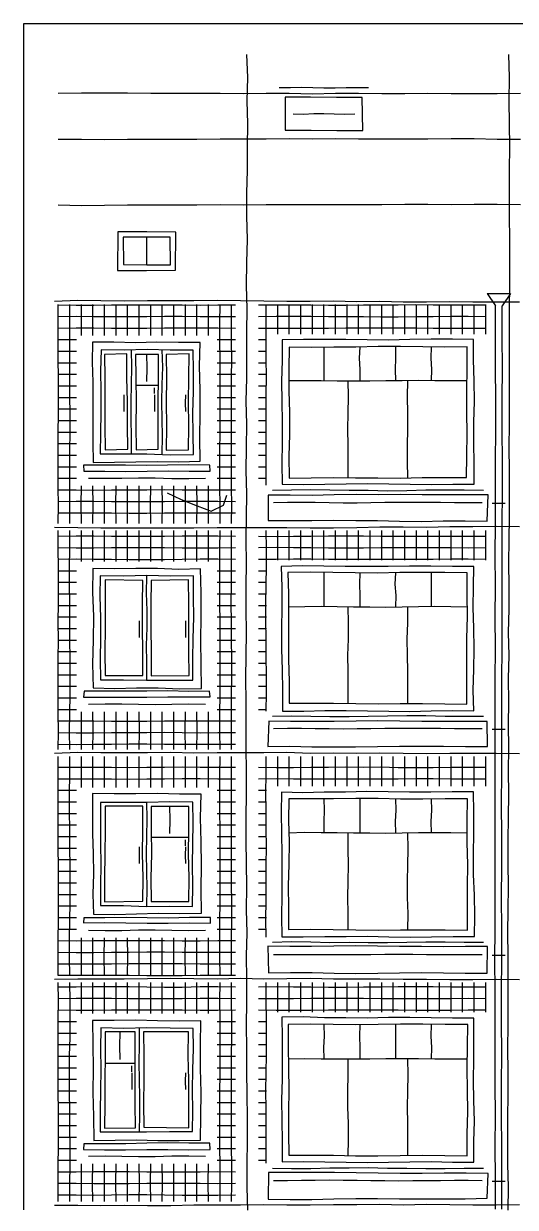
# Model space of a CAD drawing. Header units: millimetres. Extents: x 0 to 345, y 0 to 655.
# Drawn here: x 180 to 243.8, y 501.4 to 655 of the extents above; entities that cross this region are included whole.
import ezdxf

# ---------------------------------------------------------------- set-up
doc = ezdxf.new("R2010")
doc.units = ezdxf.units.MM
for name, color, linetype, true_color in [('01_KARKAS', 1, 'Continuous', 0xd62728), ('02_PROYOMY', 5, 'Continuous', 0x1f5fd6), ('03_BALKONY', 3, 'Continuous', 0x2ca02c), ('04_KLADKA', 32, 'Continuous', 0x8c5a2b), ('06_VODOSTOK', 4, 'Continuous', 0x0f9aa0), ('08_KRYSHA', 8, 'Continuous', 0x444444)]:
    doc.layers.add(name, color=color, linetype=linetype, true_color=true_color)

msp = doc.modelspace()

# ---------------------------------------------------------------- linework, layer by layer
at = {"layer": '01_KARKAS'}
for points in [[(246, 655), (243, 655), (240, 655), (237, 655), (234, 655), (231, 655), (228, 655), (225, 655), (222, 655), (219, 655), (216, 655), (213, 655), (210, 655), (207, 655), (204, 655), (201, 655), (198, 655), (195, 655), (192, 655), (189, 655), (186, 655), (183, 655), (180, 655)], [(180, 655), (180, 651.98), (180, 648.96), (180, 645.94), (180, 642.92), (180, 639.91), (180, 636.89), (180, 633.87), (180, 630.85), (180, 627.83), (180, 624.81), (180, 621.79), (180, 618.77), (180, 615.75), (180, 612.74), (180, 609.72), (180, 606.7), (180, 603.68), (180, 600.66), (180, 597.64), (180, 594.62), (180, 591.6), (180, 588.58), (180, 585.57), (180, 582.55), (180, 579.53), (180, 576.51), (180, 573.49), (180, 570.47), (180, 567.45), (180, 564.43), (180, 561.42), (180, 558.4), (180, 555.38), (180, 552.36), (180, 549.34), (180, 546.32), (180, 543.3), (180, 540.28), (180, 537.26), (180, 534.25), (180, 531.23), (180, 528.21), (180, 525.19), (180, 522.17), (180, 519.15), (180, 516.13), (180, 513.11), (180, 510.09), (180, 507.08), (180, 504.06), (180, 501.04)], [(209.1, 501), (209.02, 504), (209.03, 507), (209.08, 510), (209.06, 513), (209.04, 516), (208.99, 519), (208.96, 522), (208.95, 525), (208.97, 528), (208.97, 531), (208.95, 534), (209.01, 537), (208.95, 540), (208.97, 543), (208.92, 546), (208.91, 549), (208.88, 552), (208.93, 555), (208.93, 558), (208.88, 561), (208.88, 564), (208.89, 567), (208.87, 570), (208.88, 573), (208.93, 576), (208.91, 579), (208.89, 582), (208.93, 585), (208.91, 588), (208.93, 591), (208.96, 594), (208.89, 597), (208.94, 600), (208.99, 603), (208.91, 606), (208.98, 609), (208.99, 612), (208.98, 615), (209.02, 618), (208.95, 621), (208.99, 624), (209.05, 627), (209, 630), (208.98, 633), (209.06, 636), (209.06, 639), (209.09, 642), (209.03, 645), (209.1, 648), (209, 651)], [(242.9, 501), (242.96, 504), (242.88, 507), (242.88, 510), (242.89, 513), (242.93, 516), (242.92, 519), (242.89, 522), (242.94, 525), (242.92, 528), (242.91, 531), (242.92, 534), (242.89, 537), (242.93, 540), (242.97, 543), (242.9, 546), (242.91, 549), (242.95, 552), (242.99, 555), (242.96, 558), (243, 561), (242.98, 564), (243, 567), (242.98, 570), (243.04, 573), (242.97, 576), (243.06, 579), (243.05, 582), (243.02, 585), (243.04, 588), (243.08, 591), (243.08, 594), (243.1, 597), (243.05, 600), (243.07, 603), (243.07, 606), (243.09, 609), (243.11, 612), (243.11, 615), (243.07, 618), (243.12, 621), (243.14, 624), (243.13, 627), (243.07, 630), (243.11, 633), (243.1, 636), (243.12, 639), (243.08, 642), (243.05, 645), (243.07, 648), (243, 651)], [(184, 619), (187.02, 619.1), (190.04, 619.06), (193.06, 619.05), (196.08, 619.08), (199.1, 619.07), (202.12, 619.06), (205.13, 619.1), (208.15, 619.06), (211.17, 619.04), (214.19, 618.99), (217.21, 618.99), (220.23, 619.03), (223.25, 618.94), (226.27, 618.97), (229.29, 618.92), (232.31, 618.91), (235.33, 618.93), (238.35, 618.91), (241.37, 618.89), (244.38, 618.92)], [(184, 589.67), (187.02, 589.6), (190.04, 589.58), (193.06, 589.58), (196.08, 589.56), (199.1, 589.57), (202.12, 589.55), (205.13, 589.6), (208.15, 589.61), (211.17, 589.59), (214.19, 589.59), (217.21, 589.56), (220.23, 589.57), (223.25, 589.6), (226.27, 589.68), (229.29, 589.69), (232.31, 589.67), (235.33, 589.72), (238.35, 589.74), (241.37, 589.77), (244.38, 589.75)], [(184, 560.33), (187.02, 560.43), (190.04, 560.42), (193.06, 560.39), (196.08, 560.41), (199.1, 560.43), (202.12, 560.38), (205.13, 560.42), (208.15, 560.39), (211.17, 560.39), (214.19, 560.44), (217.21, 560.34), (220.23, 560.36), (223.25, 560.31), (226.27, 560.37), (229.29, 560.32), (232.31, 560.29), (235.33, 560.32), (238.35, 560.31), (241.37, 560.31), (244.38, 560.29)], [(184, 531), (187.02, 531.02), (190.04, 531.02), (193.06, 531.03), (196.08, 531.06), (199.1, 531.11), (202.12, 531.07), (205.13, 531.05), (208.15, 531.13), (211.17, 531.04), (214.19, 531.06), (217.21, 531.12), (220.23, 531.05), (223.25, 531.02), (226.27, 531.05), (229.29, 531), (232.31, 531.01), (235.33, 530.96), (238.35, 530.95), (241.37, 530.97), (244.38, 530.96)], [(184, 501.67), (187.02, 501.64), (190.04, 501.61), (193.06, 501.67), (196.08, 501.61), (199.1, 501.63), (202.12, 501.72), (205.13, 501.68), (208.15, 501.68), (211.17, 501.75), (214.19, 501.72), (217.21, 501.71), (220.23, 501.74), (223.25, 501.74), (226.27, 501.77), (229.29, 501.72), (232.31, 501.79), (235.33, 501.75), (238.35, 501.71), (241.37, 501.71), (244.38, 501.74)]]:
    msp.add_lwpolyline(points, dxfattribs=at)
at = {"layer": '02_PROYOMY'}
for points in [[(188.92, 613.66), (188.9, 611.06), (188.99, 608.46), (188.99, 605.86), (188.98, 603.26), (188.98, 600.66), (189.02, 598.06)], [(202.9, 613.62), (200.1, 613.64), (197.3, 613.68), (194.51, 613.57), (191.71, 613.67), (188.92, 613.66)], [(202.9, 598.24), (202.88, 601.31), (202.93, 604.39), (202.9, 607.47), (202.84, 610.54), (202.9, 613.62)], [(190.06, 612.66), (189.99, 609.96), (190.01, 607.26), (190.04, 604.56), (189.96, 601.86), (189.94, 599.16)], [(202, 612.64), (199.02, 612.63), (196.03, 612.7), (193.05, 612.61), (190.06, 612.66)], [(193.39, 612.13), (190.5, 612.06)], [(190.5, 612.06), (190.52, 608.97), (190.52, 605.88), (190.56, 602.79), (190.57, 599.7)], [(193.51, 599.76), (193.47, 602.85), (193.49, 605.95), (193.4, 609.04), (193.39, 612.13)], [(194, 599.17), (194.02, 601.42), (193.95, 603.67), (193.95, 605.92), (194.01, 608.17), (194.03, 610.42), (194, 612.67)], [(197.5, 612.07), (194.54, 612.07)], [(194.54, 612.07), (194.58, 608.98), (194.59, 605.88), (194.56, 602.79), (194.59, 599.7)], [(196, 608.58), (196.02, 610.32), (196, 612.07)], [(197.47, 599.76), (197.47, 602.84), (197.47, 605.91), (197.52, 608.99), (197.5, 612.07)], [(198, 599.17), (198.02, 601.42), (198, 603.67), (197.96, 605.92), (198, 608.17), (198.06, 610.42), (198, 612.67)], [(198.52, 612.06), (198.54, 608.96), (198.49, 605.86), (198.55, 602.76), (198.52, 599.66)], [(201.48, 612.13), (198.52, 612.06)], [(201.4, 599.7), (201.44, 602.81), (201.41, 605.92), (201.45, 609.02), (201.48, 612.13)], [(202.04, 599.09), (202.02, 601.8), (201.98, 604.51), (202.05, 607.22), (202.04, 609.93), (202, 612.64)], [(193.05, 604.68), (193.04, 605.76), (193.05, 606.85)], [(194.6, 608.08), (197.4, 608.08)], [(197, 606.98), (197, 607.73)], [(197.05, 604.68), (197.04, 605.76), (197.05, 606.85)], [(201.05, 604.68), (201.02, 605.76), (201.05, 606.85)], [(189.94, 599.16), (192.97, 599.16), (195.99, 599.15), (199.01, 599.06), (202.04, 599.09)], [(190.57, 599.7), (193.51, 599.76)], [(194.59, 599.7), (197.47, 599.76)], [(198.52, 599.66), (201.4, 599.7)], [(204.17, 597.68), (201.44, 597.73), (198.7, 597.68), (195.96, 597.65), (193.23, 597.68), (190.49, 597.7), (187.75, 597.68)], [(187.75, 597.68), (187.8, 596.94)], [(189.02, 598.06), (191.8, 598.07), (194.57, 598.13), (197.35, 598.19), (200.13, 598.15), (202.9, 598.24)], [(204.24, 596.91), (204.17, 597.68)], [(187.8, 596.94), (190.54, 596.94), (193.28, 596.88), (196.02, 596.91), (198.76, 596.97), (201.5, 596.93), (204.24, 596.91)], [(188.4, 596.02), (190.57, 596), (192.74, 596), (194.91, 596.05), (197.09, 596.04), (199.26, 595.99), (201.43, 595.99), (203.6, 596.02)], [(188.99, 584.28), (188.94, 581.19), (189.05, 578.1), (189.01, 575), (188.96, 571.91), (189.02, 568.82)], [(202.95, 584.26), (200.16, 584.18), (197.37, 584.3), (194.58, 584.31), (191.78, 584.25), (188.99, 584.28)], [(203.08, 568.73), (203.06, 571.84), (202.99, 574.94), (203.03, 578.05), (203.03, 581.15), (202.95, 584.26)], [(189.94, 583.35), (189.89, 580.64), (189.96, 577.94), (189.98, 575.23), (189.94, 572.53), (189.96, 569.83)], [(202.07, 583.32), (199.04, 583.3), (196.01, 583.38), (192.97, 583.29), (189.94, 583.35)], [(190.58, 582.8), (190.57, 579.7), (190.58, 576.59), (190.55, 573.49), (190.59, 570.39)], [(195.46, 582.73), (190.58, 582.8)], [(195.46, 570.42), (195.46, 573.5), (195.45, 576.58), (195.44, 579.65), (195.46, 582.73)], [(196, 569.83), (195.99, 572.08), (195.97, 574.33), (196.03, 576.58), (196.03, 578.83), (195.94, 581.08), (196, 583.33)], [(196.54, 582.75), (196.53, 579.65), (196.53, 576.55), (196.57, 573.46), (196.55, 570.36)], [(201.39, 582.8), (196.54, 582.75)], [(201.49, 570.42), (201.47, 573.51), (201.44, 576.61), (201.44, 579.7), (201.39, 582.8)], [(201.99, 569.81), (201.96, 572.51), (202.02, 575.21), (202.09, 577.91), (202.06, 580.62), (202.07, 583.32)], [(195.05, 575.34), (195.06, 576.43), (195.05, 577.51)], [(201.05, 575.34), (201.04, 576.43), (201.05, 577.51)], [(190.59, 570.39), (195.46, 570.42)], [(196.55, 570.36), (201.49, 570.42)], [(204.14, 568.37), (201.43, 568.34), (198.72, 568.41), (196, 568.39), (193.29, 568.35), (190.57, 568.35), (187.86, 568.37)], [(189.02, 568.82), (191.83, 568.73), (194.65, 568.81), (197.46, 568.81), (200.27, 568.69), (203.08, 568.73)], [(189.96, 569.83), (192.97, 569.85), (195.97, 569.81), (198.98, 569.78), (201.99, 569.81)], [(187.86, 568.37), (187.77, 567.59)], [(187.77, 567.59), (190.51, 567.6), (193.26, 567.59), (196, 567.58), (198.74, 567.65), (201.49, 567.64), (204.23, 567.62)], [(204.23, 567.62), (204.14, 568.37)], [(188.4, 566.68), (190.57, 566.71), (192.74, 566.73), (194.91, 566.66), (197.09, 566.63), (199.26, 566.67), (201.43, 566.73), (203.6, 566.68)], [(188.93, 555.1), (188.92, 552.49), (188.93, 549.88), (189.03, 547.27), (189.07, 544.66), (189, 542.04), (189.05, 539.43)], [(203.04, 555.01), (200.22, 555.02), (197.39, 555.09), (194.57, 555.06), (191.75, 555.06), (188.93, 555.1)], [(203.1, 539.56), (203.06, 542.65), (203.1, 545.74), (203.06, 548.83), (202.98, 551.92), (203.04, 555.01)], [(189.98, 553.93), (189.96, 551.25), (189.97, 548.57), (190.03, 545.89), (189.99, 543.21), (189.99, 540.53)], [(201.99, 553.97), (198.99, 553.99), (195.98, 553.94), (192.98, 553.9), (189.98, 553.93)], [(190.58, 553.44), (190.6, 550.34), (190.55, 547.23), (190.51, 544.13), (190.51, 541.02)], [(195.46, 553.43), (190.58, 553.44)], [(195.47, 541.1), (195.5, 544.18), (195.45, 547.26), (195.49, 550.34), (195.46, 553.43)], [(196, 540.5), (196.03, 542.75), (196.01, 545), (195.96, 547.25), (195.99, 549.5), (196.03, 551.75), (196, 554)], [(196.55, 553.41), (196.56, 550.32), (196.59, 547.23), (196.52, 544.14), (196.56, 541.05)], [(201.45, 553.4), (196.55, 553.41)], [(199, 549.91), (199.02, 551.65), (199, 553.4)], [(201.46, 541.09), (201.49, 544.17), (201.42, 547.24), (201.45, 550.32), (201.45, 553.4)], [(201.93, 540.42), (201.95, 543.13), (201.93, 545.84), (201.99, 548.55), (202.03, 551.26), (201.99, 553.97)], [(196.6, 549.41), (199, 549.41), (201.4, 549.41)], [(201, 548.31), (201, 549.06)], [(195.05, 546.01), (195.06, 547.1), (195.05, 548.18)], [(201.05, 546.01), (201.03, 547.1), (201.05, 548.18)], [(190.51, 541.02), (195.47, 541.1)], [(196.56, 541.05), (201.46, 541.09)], [(189.05, 539.43), (191.86, 539.39), (194.67, 539.49), (197.48, 539.54), (200.29, 539.52), (203.1, 539.56)], [(189.99, 540.53), (192.97, 540.53), (195.96, 540.42), (198.95, 540.47), (201.93, 540.42)], [(187.81, 538.96), (187.79, 538.32)], [(187.79, 538.32), (190.53, 538.34), (193.27, 538.3), (196.02, 538.24), (198.76, 538.26), (201.5, 538.28), (204.25, 538.24)], [(204.26, 538.98), (201.52, 538.98), (198.78, 538.92), (196.03, 538.96), (193.29, 539.01), (190.55, 538.95), (187.81, 538.96)], [(204.25, 538.24), (204.26, 538.98)], [(188.4, 537.35), (190.57, 537.32), (192.74, 537.32), (194.91, 537.39), (197.09, 537.4), (199.26, 537.35), (201.43, 537.32), (203.6, 537.35)], [(203.01, 525.57), (200.2, 525.56), (197.38, 525.6), (194.56, 525.68), (191.74, 525.64), (188.92, 525.64)], [(188.92, 525.64), (188.99, 522.53), (189.03, 519.41), (189, 516.3), (189.07, 513.18), (189.1, 510.06)], [(202.98, 510.09), (202.99, 513.19), (203.05, 516.29), (202.95, 519.38), (202.98, 522.48), (203.01, 525.57)], [(190.01, 524.66), (189.96, 521.96), (190.01, 519.26), (189.99, 516.57), (189.92, 513.87), (189.95, 511.17)], [(202.01, 524.6), (199.01, 524.64), (196.01, 524.66), (193.01, 524.6), (190.01, 524.66)], [(190.6, 524.17), (190.6, 521.05), (190.52, 517.92), (190.53, 514.79), (190.5, 511.67)], [(194.47, 524.16), (190.6, 524.17)], [(192.52, 520.58), (192.5, 522.32), (192.52, 524.07)], [(194.51, 511.71), (194.49, 514.82), (194.47, 517.94), (194.5, 521.05), (194.47, 524.16)], [(195.04, 511.17), (195.08, 513.42), (195.07, 515.67), (195.04, 517.92), (194.99, 520.17), (195.06, 522.42), (195.04, 524.67)], [(201.42, 524.17), (198.49, 524.16), (195.55, 524.15)], [(195.55, 524.15), (195.59, 521.06), (195.59, 517.96), (195.57, 514.86), (195.61, 511.77)], [(201.45, 511.68), (201.45, 514.81), (201.46, 517.93), (201.38, 521.05), (201.42, 524.17)], [(201.94, 511.22), (201.98, 513.9), (201.94, 516.58), (201.96, 519.25), (202.04, 521.93), (202.01, 524.6)], [(190.6, 520.08), (192.52, 520.09), (194.44, 520.08)], [(194.04, 518.98), (194.04, 519.73)], [(194.09, 516.68), (194.09, 517.76), (194.09, 518.85)], [(201.05, 516.68), (201.03, 517.76), (201.05, 518.85)], [(190.5, 511.67), (194.51, 511.71)], [(195.61, 511.77), (198.53, 511.74), (201.45, 511.68)], [(189.1, 510.06), (191.88, 510.08), (194.65, 510.12), (197.43, 510.04), (200.21, 510.03), (202.98, 510.09)], [(189.95, 511.17), (192.95, 511.17), (195.94, 511.17), (198.94, 511.23), (201.94, 511.22)], [(187.82, 509.64), (187.76, 508.87)], [(187.76, 508.87), (190.5, 508.86), (193.24, 508.85), (195.98, 508.9), (198.72, 508.88), (201.46, 508.84), (204.2, 508.87)], [(204.16, 509.71), (201.44, 509.72), (198.72, 509.73), (195.99, 509.69), (193.27, 509.62), (190.55, 509.64), (187.82, 509.64)], [(204.2, 508.87), (204.16, 509.71)], [(188.4, 508.02), (190.57, 508.06), (192.74, 508.03), (194.91, 507.97), (197.09, 507.98), (199.26, 508.05), (201.43, 508.06), (203.6, 508.02)]]:
    msp.add_lwpolyline(points, dxfattribs=at)
at = {"layer": '03_BALKONY'}
for points in [[(213.55, 613.97), (213.57, 611.29), (213.5, 608.62), (213.53, 605.95), (213.59, 603.27), (213.59, 600.6), (213.52, 597.93), (213.56, 595.25)], [(238.43, 614.03), (235.67, 614.07), (232.9, 614.07), (230.14, 614.03), (227.37, 613.94), (224.61, 613.98), (221.84, 613.99), (219.08, 614.01), (216.32, 614.02), (213.55, 613.97)], [(214.47, 613.03), (214.45, 610.2), (214.43, 607.36), (214.51, 604.53), (214.51, 601.7), (214.42, 598.86), (214.46, 596.03)], [(237.6, 613.06), (234.71, 613), (231.82, 613.04), (228.93, 613.09), (226.04, 613.08), (223.15, 613.02), (220.26, 613), (217.36, 612.99), (214.47, 613.03)], [(219.04, 608.67), (219.04, 610.13), (219.03, 611.6), (219.04, 613.07)], [(223.68, 608.67), (223.72, 610.13), (223.63, 611.6), (223.68, 613.07)], [(228.32, 608.67), (228.3, 610.13), (228.33, 611.6), (228.32, 613.07)], [(232.96, 608.67), (233, 610.13), (232.91, 611.6), (232.96, 613.07)], [(237.52, 596.09), (237.54, 598.92), (237.6, 601.75), (237.56, 604.57), (237.55, 607.4), (237.59, 610.23), (237.6, 613.06)], [(238.52, 595.23), (238.49, 597.92), (238.44, 600.6), (238.46, 603.29), (238.53, 605.98), (238.49, 608.66), (238.4, 611.35), (238.43, 614.03)], [(214.4, 608.67), (216.51, 608.69), (218.62, 608.68), (220.73, 608.65), (222.84, 608.64), (224.95, 608.66), (227.05, 608.69), (229.16, 608.7), (231.27, 608.72), (233.38, 608.7), (235.49, 608.67), (237.6, 608.67)], [(222.13, 596.07), (222.15, 598.17), (222.14, 600.27), (222.09, 602.37), (222.12, 604.47), (222.18, 606.57), (222.13, 608.67)], [(229.87, 596.07), (229.85, 598.17), (229.84, 600.27), (229.89, 602.37), (229.87, 604.47), (229.85, 606.57), (229.87, 608.67)], [(214.46, 596.03), (217.35, 596.07), (220.23, 596.08), (223.11, 596.05), (225.99, 596.05), (228.88, 596.03), (231.76, 596.08), (234.64, 596.12), (237.52, 596.09)], [(212.3, 594.47), (214.79, 594.51), (217.28, 594.53), (219.77, 594.49), (222.26, 594.47), (224.75, 594.44), (227.25, 594.39), (229.74, 594.43), (232.23, 594.49), (234.72, 594.51), (237.21, 594.52), (239.7, 594.47)], [(213.56, 595.25), (216.34, 595.21), (219.11, 595.23), (221.88, 595.27), (224.66, 595.31), (227.43, 595.26), (230.2, 595.22), (232.98, 595.18), (235.75, 595.23), (238.52, 595.23)], [(211.77, 593.82), (211.75, 590.53)], [(240.32, 593.87), (237.47, 593.84), (234.61, 593.84), (231.76, 593.87), (228.9, 593.9), (226.04, 593.86), (223.19, 593.88), (220.33, 593.83), (217.48, 593.76), (214.62, 593.82), (211.77, 593.82)], [(240.18, 590.45), (240.32, 593.87)], [(212.45, 592.87), (214.26, 592.89), (216.06, 592.9), (217.87, 592.88), (219.68, 592.86), (221.48, 592.83), (223.29, 592.82), (225.1, 592.85), (226.9, 592.88), (228.71, 592.9), (230.52, 592.9), (232.32, 592.89), (234.13, 592.88), (235.94, 592.86), (237.74, 592.84), (239.55, 592.87)], [(211.75, 590.53), (214.59, 590.51), (217.43, 590.53), (220.28, 590.55), (223.12, 590.54), (225.96, 590.51), (228.81, 590.43), (231.65, 590.41), (234.49, 590.47), (237.33, 590.47), (240.18, 590.45)], [(238.45, 584.57), (235.67, 584.56), (232.89, 584.61), (230.11, 584.58), (227.33, 584.54), (224.55, 584.53), (221.77, 584.55), (218.99, 584.59), (216.21, 584.63), (213.43, 584.57)], [(213.43, 584.57), (213.52, 581.88), (213.51, 579.19), (213.47, 576.51), (213.5, 573.82), (213.59, 571.13), (213.62, 568.45), (213.61, 565.76)], [(237.6, 583.73), (234.69, 583.76), (231.78, 583.76), (228.87, 583.77), (225.96, 583.7), (223.05, 583.72), (220.14, 583.76), (217.23, 583.8), (214.32, 583.77)], [(214.32, 583.77), (214.39, 580.95), (214.4, 578.12), (214.4, 575.29), (214.41, 572.46), (214.46, 569.64), (214.47, 566.81)], [(238.44, 565.83), (238.39, 568.51), (238.44, 571.18), (238.52, 573.86), (238.47, 576.54), (238.39, 579.21), (238.43, 581.89), (238.45, 584.57)], [(219.04, 579.33), (219.04, 580.8), (219.03, 582.27), (219.04, 583.73)], [(223.68, 579.33), (223.7, 580.8), (223.65, 582.27), (223.68, 583.73)], [(228.32, 579.33), (228.37, 580.8), (228.26, 582.27), (228.32, 583.73)], [(232.96, 579.33), (232.96, 580.8), (232.97, 582.27), (232.96, 583.73)], [(237.56, 566.7), (237.56, 569.54), (237.55, 572.38), (237.57, 575.22), (237.62, 578.05), (237.59, 580.89), (237.6, 583.73)], [(214.4, 579.33), (216.51, 579.36), (218.62, 579.38), (220.73, 579.35), (222.84, 579.33), (224.95, 579.3), (227.05, 579.27), (229.16, 579.31), (231.27, 579.37), (233.38, 579.39), (235.49, 579.35), (237.6, 579.33)], [(222.13, 566.73), (222.15, 568.83), (222.12, 570.93), (222.08, 573.03), (222.17, 575.13), (222.18, 577.23), (222.13, 579.33)], [(229.87, 566.73), (229.87, 568.83), (229.89, 570.93), (229.84, 573.03), (229.81, 575.13), (229.91, 577.23), (229.87, 579.33)], [(213.61, 565.76), (216.37, 565.78), (219.13, 565.84), (221.89, 565.84), (224.65, 565.8), (227.41, 565.78), (230.17, 565.75), (232.93, 565.82), (235.68, 565.88), (238.44, 565.83)], [(214.47, 566.81), (217.36, 566.83), (220.24, 566.79), (223.13, 566.75), (226.02, 566.72), (228.9, 566.76), (231.79, 566.77), (234.68, 566.73), (237.56, 566.7)], [(211.83, 564.49), (211.7, 561.2)], [(240.2, 564.45), (237.36, 564.43), (234.53, 564.42), (231.69, 564.44), (228.85, 564.48), (226.01, 564.5), (223.18, 564.49), (220.34, 564.44), (217.5, 564.43), (214.66, 564.45), (211.83, 564.49)], [(212.3, 565.13), (214.79, 565.15), (217.28, 565.12), (219.77, 565.07), (222.26, 565.09), (224.75, 565.13), (227.25, 565.17), (229.74, 565.19), (232.23, 565.2), (234.72, 565.13), (237.21, 565.13), (239.7, 565.13)], [(240.23, 561.19), (240.2, 564.45)], [(212.45, 563.53), (214.26, 563.58), (216.06, 563.56), (217.87, 563.53), (219.68, 563.51), (221.48, 563.49), (223.29, 563.51), (225.1, 563.53), (226.9, 563.55), (228.71, 563.57), (230.52, 563.57), (232.32, 563.56), (234.13, 563.57), (235.94, 563.52), (237.74, 563.51), (239.55, 563.53)], [(211.7, 561.2), (214.55, 561.21), (217.41, 561.16), (220.26, 561.15), (223.11, 561.14), (225.97, 561.2), (228.82, 561.23), (231.67, 561.22), (234.53, 561.22), (237.38, 561.17), (240.23, 561.19)], [(213.48, 555.24), (213.42, 552.56), (213.49, 549.89), (213.54, 547.21), (213.54, 544.53), (213.51, 541.85), (213.5, 539.17), (213.54, 536.49)], [(238.4, 555.31), (235.63, 555.29), (232.86, 555.26), (230.09, 555.28), (227.32, 555.3), (224.55, 555.34), (221.78, 555.25), (219.02, 555.24), (216.25, 555.18), (213.48, 555.24)], [(238.54, 536.52), (238.57, 539.21), (238.54, 541.89), (238.43, 544.57), (238.43, 547.26), (238.47, 549.95), (238.44, 552.63), (238.4, 555.31)], [(214.43, 554.41), (214.41, 551.58), (214.46, 548.75), (214.43, 545.92), (214.37, 543.09), (214.4, 540.26), (214.4, 537.43)], [(237.63, 554.4), (234.73, 554.39), (231.83, 554.35), (228.93, 554.37), (226.03, 554.42), (223.13, 554.44), (220.23, 554.41), (217.33, 554.39), (214.43, 554.41)], [(219.04, 550), (219.01, 551.47), (219.06, 552.93), (219.04, 554.4)], [(223.68, 550), (223.68, 551.47), (223.68, 552.93), (223.68, 554.4)], [(228.32, 550), (228.3, 551.47), (228.36, 552.93), (228.32, 554.4)], [(232.96, 550), (232.94, 551.47), (233.01, 552.93), (232.96, 554.4)], [(237.65, 537.35), (237.62, 540.19), (237.65, 543.03), (237.68, 545.87), (237.6, 548.71), (237.61, 551.56), (237.63, 554.4)], [(214.4, 550), (216.51, 550.05), (218.62, 550.03), (220.73, 550.01), (222.84, 549.99), (224.95, 549.98), (227.05, 549.94), (229.16, 549.98), (231.27, 550.02), (233.38, 550.03), (235.49, 550.03), (237.6, 550)], [(222.13, 537.4), (222.13, 539.5), (222.11, 541.6), (222.15, 543.7), (222.18, 545.8), (222.13, 547.9), (222.13, 550)], [(229.87, 537.4), (229.93, 539.5), (229.84, 541.6), (229.85, 543.7), (229.9, 545.8), (229.93, 547.9), (229.87, 550)], [(213.54, 536.49), (216.31, 536.48), (219.09, 536.53), (221.87, 536.53), (224.65, 536.55), (227.43, 536.47), (230.21, 536.44), (232.98, 536.47), (235.76, 536.51), (238.54, 536.52)], [(214.4, 537.43), (217.3, 537.48), (220.21, 537.43), (223.12, 537.38), (226.02, 537.34), (228.93, 537.39), (231.84, 537.39), (234.74, 537.38), (237.65, 537.35)], [(240.24, 535.25), (237.39, 535.24), (234.53, 535.2), (231.68, 535.22), (228.82, 535.23), (225.97, 535.29), (223.11, 535.32), (220.26, 535.26), (217.4, 535.25), (214.55, 535.24), (211.69, 535.26)], [(211.69, 535.26), (211.8, 531.82)], [(212.3, 535.8), (214.79, 535.87), (217.28, 535.85), (219.77, 535.77), (222.26, 535.78), (224.75, 535.76), (227.25, 535.76), (229.74, 535.8), (232.23, 535.85), (234.72, 535.85), (237.21, 535.79), (239.7, 535.8)], [(240.17, 531.78), (240.24, 535.25)], [(212.45, 534.2), (214.26, 534.21), (216.06, 534.19), (217.87, 534.18), (219.68, 534.17), (221.48, 534.18), (223.29, 534.18), (225.1, 534.21), (226.9, 534.25), (228.71, 534.25), (230.52, 534.23), (232.32, 534.18), (234.13, 534.19), (235.94, 534.18), (237.74, 534.18), (239.55, 534.2)], [(211.8, 531.82), (214.64, 531.86), (217.48, 531.86), (220.31, 531.76), (223.15, 531.74), (225.99, 531.79), (228.82, 531.81), (231.66, 531.84), (234.5, 531.8), (237.34, 531.79), (240.17, 531.78)], [(213.53, 526.05), (213.56, 523.36), (213.59, 520.68), (213.57, 518), (213.5, 515.32), (213.54, 512.63), (213.58, 509.95), (213.58, 507.27)], [(238.47, 525.91), (235.7, 525.94), (232.93, 525.98), (230.16, 526), (227.39, 526), (224.62, 525.91), (221.85, 525.97), (219.07, 525.99), (216.3, 526.08), (213.53, 526.05)], [(238.45, 507.23), (238.47, 509.9), (238.53, 512.57), (238.45, 515.23), (238.43, 517.9), (238.44, 520.57), (238.47, 523.24), (238.47, 525.91)], [(214.37, 525.12), (214.34, 522.29), (214.41, 519.46), (214.44, 516.63), (214.4, 513.79), (214.39, 510.96), (214.43, 508.13)], [(237.66, 525.1), (234.75, 525.09), (231.84, 525.14), (228.93, 525.16), (226.02, 525.1), (223.1, 525.08), (220.19, 525.11), (217.28, 525.13), (214.37, 525.12)], [(219.04, 520.67), (219, 522.13), (219.06, 523.6), (219.04, 525.07)], [(223.68, 520.67), (223.69, 522.13), (223.67, 523.6), (223.68, 525.07)], [(228.32, 520.67), (228.31, 522.13), (228.33, 523.6), (228.32, 525.07)], [(232.96, 520.67), (232.99, 522.13), (232.92, 523.6), (232.96, 525.07)], [(237.58, 508.07), (237.58, 510.91), (237.66, 513.75), (237.64, 516.59), (237.58, 519.43), (237.63, 522.26), (237.66, 525.1)], [(214.4, 520.67), (216.51, 520.7), (218.62, 520.65), (220.73, 520.64), (222.84, 520.64), (224.95, 520.66), (227.05, 520.69), (229.16, 520.69), (231.27, 520.68), (233.38, 520.65), (235.49, 520.65), (237.6, 520.67)], [(222.13, 508.07), (222.18, 510.17), (222.18, 512.27), (222.1, 514.37), (222.09, 516.47), (222.14, 518.57), (222.13, 520.67)], [(229.87, 508.07), (229.91, 510.17), (229.89, 512.27), (229.85, 514.37), (229.87, 516.47), (229.92, 518.57), (229.87, 520.67)], [(213.58, 507.27), (216.35, 507.31), (219.11, 507.27), (221.87, 507.24), (224.64, 507.19), (227.4, 507.22), (230.16, 507.3), (232.93, 507.31), (235.69, 507.25), (238.45, 507.23)], [(214.43, 508.13), (217.32, 508.14), (220.22, 508.13), (223.11, 508.07), (226.01, 508.07), (228.9, 508.09), (231.79, 508.14), (234.69, 508.11), (237.58, 508.07)], [(211.79, 505.89), (211.76, 502.43)], [(240.32, 505.77), (237.47, 505.81), (234.61, 505.81), (231.76, 505.77), (228.91, 505.77), (226.05, 505.82), (223.2, 505.87), (220.35, 505.88), (217.5, 505.89), (214.64, 505.89), (211.79, 505.89)], [(212.3, 506.47), (214.79, 506.42), (217.28, 506.43), (219.77, 506.49), (222.26, 506.52), (224.75, 506.54), (227.25, 506.47), (229.74, 506.44), (232.23, 506.4), (234.72, 506.4), (237.21, 506.48), (239.7, 506.47)], [(240.18, 502.55), (240.32, 505.77)], [(212.45, 504.87), (214.26, 504.84), (216.06, 504.89), (217.87, 504.9), (219.68, 504.93), (221.48, 504.91), (223.29, 504.9), (225.1, 504.84), (226.9, 504.86), (228.71, 504.83), (230.52, 504.85), (232.32, 504.85), (234.13, 504.86), (235.94, 504.91), (237.74, 504.89), (239.55, 504.87)], [(211.76, 502.43), (214.6, 502.4), (217.44, 502.41), (220.28, 502.49), (223.13, 502.54), (225.97, 502.51), (228.81, 502.49), (231.66, 502.49), (234.5, 502.46), (237.34, 502.5), (240.18, 502.55)]]:
    msp.add_lwpolyline(points, dxfattribs=at)
at = {"layer": '04_KLADKA'}
for points in [[(184.5, 590.12), (184.51, 592.49), (184.48, 594.86), (184.49, 597.22), (184.47, 599.59), (184.5, 601.96), (184.51, 604.33), (184.52, 606.7), (184.51, 609.07), (184.49, 611.44), (184.49, 613.81), (184.48, 616.18), (184.5, 618.55)], [(184.5, 618.5), (186.8, 618.46), (189.1, 618.47), (191.4, 618.49), (193.7, 618.51), (196, 618.52), (198.3, 618.51), (200.6, 618.49), (202.9, 618.46), (205.2, 618.49), (207.5, 618.5)], [(186, 590.12), (185.98, 592.49), (185.98, 594.86), (185.98, 597.22), (186.01, 599.59), (186.02, 601.96), (186.03, 604.33), (186, 606.7), (186, 609.07), (185.98, 611.44), (185.99, 613.81), (185.99, 616.18), (186, 618.55)], [(187.5, 614.52), (187.5, 618.55)], [(189, 614.52), (189, 618.55)], [(190.5, 614.52), (190.5, 618.55)], [(192, 614.52), (192, 618.55)], [(193.5, 614.52), (193.5, 618.55)], [(195, 614.52), (195, 618.55)], [(196.5, 614.52), (196.5, 618.55)], [(198, 614.52), (198, 618.55)], [(199.5, 614.52), (199.5, 618.55)], [(201, 614.52), (201, 618.55)], [(202.5, 614.52), (202.5, 618.55)], [(204, 614.52), (204, 618.55)], [(205.5, 590.12), (205.51, 592.49), (205.49, 594.86), (205.49, 597.22), (205.48, 599.59), (205.51, 601.96), (205.52, 604.33), (205.54, 606.7), (205.52, 609.07), (205.5, 611.44), (205.48, 613.81), (205.46, 616.18), (205.5, 618.55)], [(207, 590.12), (207.03, 592.49), (207, 594.86), (206.99, 597.22), (206.98, 599.59), (206.97, 601.96), (207, 604.33), (207, 606.7), (207.01, 609.07), (207.02, 611.44), (207, 613.81), (206.98, 616.18), (207, 618.55)], [(210.5, 618.5), (212.77, 618.51), (215.04, 618.5), (217.31, 618.5), (219.58, 618.47), (221.85, 618.48), (224.12, 618.49), (226.38, 618.49), (228.65, 618.53), (230.92, 618.54), (233.19, 618.51), (235.46, 618.52), (237.73, 618.5), (240, 618.5)], [(211.5, 595.12), (211.51, 597.46), (211.49, 599.8), (211.49, 602.15), (211.48, 604.49), (211.51, 606.83), (211.52, 609.18), (211.51, 611.52), (211.5, 613.86), (211.49, 616.21), (211.5, 618.55)], [(213, 614.72), (213, 618.55)], [(214.5, 614.72), (214.5, 618.55)], [(216, 614.72), (216, 618.55)], [(217.5, 614.72), (217.5, 618.55)], [(219, 614.72), (219, 618.55)], [(220.5, 614.72), (220.5, 618.55)], [(222, 614.72), (222, 618.55)], [(223.5, 614.72), (223.5, 618.55)], [(225, 614.72), (225, 618.55)], [(226.5, 614.72), (226.5, 618.55)], [(228, 614.72), (228, 618.55)], [(229.5, 614.72), (229.5, 618.55)], [(231, 614.72), (231, 618.55)], [(232.5, 614.72), (232.5, 618.55)], [(234, 614.72), (234, 618.55)], [(235.5, 614.72), (235.5, 618.55)], [(237, 614.72), (237, 618.55)], [(238.5, 614.72), (238.5, 618.55)], [(240, 614.72), (240, 618.55)], [(184.5, 617), (186.8, 617.03), (189.1, 616.99), (191.4, 616.98), (193.7, 616.98), (196, 617), (198.3, 617.02), (200.6, 617.03), (202.9, 617), (205.2, 616.98), (207.5, 617)], [(210.5, 617), (212.77, 617.02), (215.04, 617.04), (217.31, 617.02), (219.58, 617.01), (221.85, 617.01), (224.12, 616.99), (226.38, 616.97), (228.65, 616.97), (230.92, 617.01), (233.19, 617.01), (235.46, 617.02), (237.73, 617.04), (240, 617)], [(184.5, 615.5), (186.8, 615.53), (189.1, 615.52), (191.4, 615.5), (193.7, 615.46), (196, 615.48), (198.3, 615.52), (200.6, 615.52), (202.9, 615.52), (205.2, 615.51), (207.5, 615.5)], [(210.5, 615.5), (212.77, 615.49), (215.04, 615.49), (217.31, 615.48), (219.58, 615.48), (221.85, 615.51), (224.12, 615.51), (226.38, 615.53), (228.65, 615.52), (230.92, 615.52), (233.19, 615.5), (235.46, 615.48), (237.73, 615.48), (240, 615.5)], [(184.5, 614), (186.85, 614)], [(205.15, 614), (207.5, 614)], [(210.5, 614), (211.55, 614)], [(184.5, 612.5), (186.85, 612.5)], [(205.15, 612.5), (207.5, 612.5)], [(210.5, 612.5), (211.55, 612.5)], [(184.5, 611), (186.85, 611)], [(205.15, 611), (207.5, 611)], [(210.5, 611), (211.55, 611)], [(184.5, 609.5), (186.85, 609.5)], [(205.15, 609.5), (207.5, 609.5)], [(210.5, 609.5), (211.55, 609.5)], [(184.5, 608), (186.85, 608)], [(205.15, 608), (207.5, 608)], [(210.5, 608), (211.55, 608)], [(184.5, 606.5), (186.85, 606.5)], [(205.15, 606.5), (207.5, 606.5)], [(210.5, 606.5), (211.55, 606.5)], [(184.5, 605), (186.85, 605)], [(205.15, 605), (207.5, 605)], [(210.5, 605), (211.55, 605)], [(184.5, 603.5), (186.85, 603.5)], [(205.15, 603.5), (207.5, 603.5)], [(210.5, 603.5), (211.55, 603.5)], [(184.5, 602), (186.85, 602)], [(205.15, 602), (207.5, 602)], [(210.5, 602), (211.55, 602)], [(184.5, 600.5), (186.85, 600.5)], [(205.15, 600.5), (207.5, 600.5)], [(210.5, 600.5), (211.55, 600.5)], [(184.5, 599), (186.85, 599)], [(205.15, 599), (207.5, 599)], [(210.5, 599), (211.55, 599)], [(184.5, 597.5), (186.85, 597.5)], [(205.15, 597.5), (207.5, 597.5)], [(210.5, 597.5), (211.55, 597.5)], [(184.5, 596), (186.85, 596)], [(184.5, 594.5), (186.8, 594.51), (189.1, 594.47), (191.4, 594.49), (193.7, 594.48), (196, 594.51), (198.3, 594.54), (200.6, 594.51), (202.9, 594.48), (205.2, 594.48), (207.5, 594.5)], [(187.5, 590.12), (187.48, 592.57), (187.5, 595.02)], [(189, 590.12), (189.04, 592.57), (189, 595.02)], [(190.5, 590.12), (190.51, 592.57), (190.5, 595.02)], [(192, 590.12), (191.99, 592.57), (192, 595.02)], [(193.5, 590.12), (193.47, 592.57), (193.5, 595.02)], [(195, 590.12), (195, 592.57), (195, 595.02)], [(196.5, 590.12), (196.48, 592.57), (196.5, 595.02)], [(198, 590.12), (198.01, 592.57), (198, 595.02)], [(199.5, 590.12), (199.52, 592.57), (199.5, 595.02)], [(201, 590.12), (201.02, 592.57), (201, 595.02)], [(202.5, 590.12), (202.53, 592.57), (202.5, 595.02)], [(204, 590.12), (204.01, 592.57), (204, 595.02)], [(205.15, 596), (207.5, 596)], [(210.5, 596), (211.55, 596)], [(184.5, 593), (186.8, 593.01), (189.1, 593.02), (191.4, 593), (193.7, 592.97), (196, 592.98), (198.3, 592.99), (200.6, 593.02), (202.9, 593.04), (205.2, 593.03), (207.5, 593)], [(198.64, 594.11), (200.46, 593.24), (202.52, 592.44), (204.35, 591.74), (205.93, 592.52), (206.4, 593.81)], [(184.5, 591.5), (186.8, 591.52), (189.1, 591.51), (191.4, 591.5), (193.7, 591.48), (196, 591.48), (198.3, 591.5), (200.6, 591.53), (202.9, 591.53), (205.2, 591.5), (207.5, 591.5)], [(184.5, 560.78), (184.51, 563.15), (184.5, 565.52), (184.49, 567.89), (184.48, 570.26), (184.49, 572.63), (184.51, 575), (184.5, 577.37), (184.54, 579.74), (184.51, 582.11), (184.51, 584.48), (184.48, 586.85), (184.5, 589.22)], [(184.5, 588.5), (186.8, 588.54), (189.1, 588.52), (191.4, 588.5), (193.7, 588.47), (196, 588.48), (198.3, 588.5), (200.6, 588.51), (202.9, 588.54), (205.2, 588.53), (207.5, 588.5)], [(186, 560.78), (185.97, 563.15), (185.98, 565.52), (186.02, 567.89), (186.02, 570.26), (186.02, 572.63), (186.01, 575), (186.01, 577.37), (185.98, 579.74), (185.96, 582.11), (185.97, 584.48), (186.01, 586.85), (186, 589.22)], [(187.5, 585.18), (187.5, 589.22)], [(189, 585.18), (189, 589.22)], [(190.5, 585.18), (190.5, 589.22)], [(192, 585.18), (192, 589.22)], [(193.5, 585.18), (193.5, 589.22)], [(195, 585.18), (195, 589.22)], [(196.5, 585.18), (196.5, 589.22)], [(198, 585.18), (198, 589.22)], [(199.5, 585.18), (199.5, 589.22)], [(201, 585.18), (201, 589.22)], [(202.5, 585.18), (202.5, 589.22)], [(204, 585.18), (204, 589.22)], [(205.5, 560.78), (205.46, 563.15), (205.46, 565.52), (205.5, 567.89), (205.51, 570.26), (205.53, 572.63), (205.54, 575), (205.52, 577.37), (205.49, 579.74), (205.48, 582.11), (205.47, 584.48), (205.49, 586.85), (205.5, 589.22)], [(207, 560.78), (206.97, 563.15), (206.98, 565.52), (207, 567.89), (207.03, 570.26), (207.02, 572.63), (207, 575), (206.99, 577.37), (206.96, 579.74), (206.98, 582.11), (206.99, 584.48), (207.01, 586.85), (207, 589.22)], [(210.5, 588.5), (212.77, 588.46), (215.04, 588.49), (217.31, 588.48), (219.58, 588.52), (221.85, 588.54), (224.12, 588.52), (226.38, 588.5), (228.65, 588.49), (230.92, 588.49), (233.19, 588.48), (235.46, 588.47), (237.73, 588.5), (240, 588.5)], [(211.5, 565.78), (211.53, 568.13), (211.52, 570.47), (211.51, 572.81), (211.48, 575.16), (211.46, 577.5), (211.46, 579.84), (211.49, 582.19), (211.52, 584.53), (211.53, 586.87), (211.5, 589.22)], [(213, 585.38), (213, 589.22)], [(214.5, 585.38), (214.5, 589.22)], [(216, 585.38), (216, 589.22)], [(217.5, 585.38), (217.5, 589.22)], [(219, 585.38), (219, 589.22)], [(220.5, 585.38), (220.5, 589.22)], [(222, 585.38), (222, 589.22)], [(223.5, 585.38), (223.5, 589.22)], [(225, 585.38), (225, 589.22)], [(226.5, 585.38), (226.5, 589.22)], [(228, 585.38), (228, 589.22)], [(229.5, 585.38), (229.5, 589.22)], [(231, 585.38), (231, 589.22)], [(232.5, 585.38), (232.5, 589.22)], [(234, 585.38), (234, 589.22)], [(235.5, 585.38), (235.5, 589.22)], [(237, 585.38), (237, 589.22)], [(238.5, 585.38), (238.5, 589.22)], [(240, 585.38), (240, 589.22)], [(184.5, 587), (186.8, 586.98), (189.1, 586.96), (191.4, 587), (193.7, 587.02), (196, 587.01), (198.3, 587.03), (200.6, 586.99), (202.9, 586.98), (205.2, 586.98), (207.5, 587)], [(210.5, 587), (212.77, 587.04), (215.04, 587.03), (217.31, 587.01), (219.58, 586.98), (221.85, 586.97), (224.12, 586.99), (226.38, 587), (228.65, 587.02), (230.92, 587.03), (233.19, 587.02), (235.46, 587.02), (237.73, 586.99), (240, 587)], [(184.5, 585.5), (186.8, 585.53), (189.1, 585.52), (191.4, 585.5), (193.7, 585.47), (196, 585.46), (198.3, 585.47), (200.6, 585.52), (202.9, 585.53), (205.2, 585.53), (207.5, 585.5)], [(210.5, 585.5), (212.77, 585.51), (215.04, 585.54), (217.31, 585.54), (219.58, 585.5), (221.85, 585.48), (224.12, 585.48), (226.38, 585.49), (228.65, 585.48), (230.92, 585.52), (233.19, 585.51), (235.46, 585.54), (237.73, 585.53), (240, 585.5)], [(184.5, 584), (186.85, 584)], [(205.15, 584), (207.5, 584)], [(210.5, 584), (211.55, 584)], [(184.5, 582.5), (186.85, 582.5)], [(205.15, 582.5), (207.5, 582.5)], [(210.5, 582.5), (211.55, 582.5)], [(184.5, 581), (186.85, 581)], [(205.15, 581), (207.5, 581)], [(210.5, 581), (211.55, 581)], [(184.5, 579.5), (186.85, 579.5)], [(205.15, 579.5), (207.5, 579.5)], [(210.5, 579.5), (211.55, 579.5)], [(184.5, 578), (186.85, 578)], [(205.15, 578), (207.5, 578)], [(210.5, 578), (211.55, 578)], [(184.5, 576.5), (186.85, 576.5)], [(205.15, 576.5), (207.5, 576.5)], [(210.5, 576.5), (211.55, 576.5)], [(184.5, 575), (186.85, 575)], [(205.15, 575), (207.5, 575)], [(210.5, 575), (211.55, 575)], [(184.5, 573.5), (186.85, 573.5)], [(205.15, 573.5), (207.5, 573.5)], [(210.5, 573.5), (211.55, 573.5)], [(184.5, 572), (186.85, 572)], [(205.15, 572), (207.5, 572)], [(210.5, 572), (211.55, 572)], [(184.5, 570.5), (186.85, 570.5)], [(205.15, 570.5), (207.5, 570.5)], [(210.5, 570.5), (211.55, 570.5)], [(184.5, 569), (186.85, 569)], [(205.15, 569), (207.5, 569)], [(210.5, 569), (211.55, 569)], [(184.5, 567.5), (186.85, 567.5)], [(205.15, 567.5), (207.5, 567.5)], [(210.5, 567.5), (211.55, 567.5)], [(184.5, 566), (186.85, 566)], [(187.5, 560.78), (187.51, 563.23), (187.5, 565.68)], [(189, 560.78), (189.02, 563.23), (189, 565.68)], [(190.5, 560.78), (190.49, 563.23), (190.5, 565.68)], [(192, 560.78), (192.01, 563.23), (192, 565.68)], [(193.5, 560.78), (193.48, 563.23), (193.5, 565.68)], [(195, 560.78), (195.03, 563.23), (195, 565.68)], [(196.5, 560.78), (196.5, 563.23), (196.5, 565.68)], [(198, 560.78), (197.99, 563.23), (198, 565.68)], [(199.5, 560.78), (199.52, 563.23), (199.5, 565.68)], [(201, 560.78), (200.99, 563.23), (201, 565.68)], [(202.5, 560.78), (202.52, 563.23), (202.5, 565.68)], [(204, 560.78), (204.01, 563.23), (204, 565.68)], [(205.15, 566), (207.5, 566)], [(210.5, 566), (211.55, 566)], [(184.5, 564.5), (186.8, 564.53), (189.1, 564.52), (191.4, 564.49), (193.7, 564.48), (196, 564.46), (198.3, 564.5), (200.6, 564.52), (202.9, 564.52), (205.2, 564.53), (207.5, 564.5)], [(184.5, 563), (186.8, 562.97), (189.1, 562.97), (191.4, 563.01), (193.7, 563.02), (196, 563.02), (198.3, 563.03), (200.6, 562.99), (202.9, 562.96), (205.2, 562.99), (207.5, 563)], [(184.5, 561.5), (186.8, 561.46), (189.1, 561.49), (191.4, 561.51), (193.7, 561.52), (196, 561.53), (198.3, 561.51), (200.6, 561.48), (202.9, 561.47), (205.2, 561.5), (207.5, 561.5)], [(184.5, 531.45), (184.48, 533.82), (184.47, 536.19), (184.52, 538.56), (184.52, 540.93), (184.53, 543.3), (184.52, 545.67), (184.5, 548.04), (184.47, 550.41), (184.47, 552.77), (184.48, 555.14), (184.5, 557.51), (184.5, 559.88)], [(186, 531.45), (185.96, 533.82), (185.96, 536.19), (186, 538.56), (186.02, 540.93), (186.03, 543.3), (186.02, 545.67), (186, 548.04), (186, 550.41), (185.96, 552.77), (185.97, 555.14), (185.99, 557.51), (186, 559.88)], [(187.5, 555.85), (187.5, 559.88)], [(189, 555.85), (189, 559.88)], [(190.5, 555.85), (190.5, 559.88)], [(192, 555.85), (192, 559.88)], [(193.5, 555.85), (193.5, 559.88)], [(195, 555.85), (195, 559.88)], [(196.5, 555.85), (196.5, 559.88)], [(198, 555.85), (198, 559.88)], [(199.5, 555.85), (199.5, 559.88)], [(201, 555.85), (201, 559.88)], [(202.5, 555.85), (202.5, 559.88)], [(204, 555.85), (204, 559.88)], [(205.5, 531.45), (205.49, 533.82), (205.49, 536.19), (205.49, 538.56), (205.5, 540.93), (205.51, 543.3), (205.53, 545.67), (205.53, 548.04), (205.51, 550.41), (205.47, 552.77), (205.48, 555.14), (205.48, 557.51), (205.5, 559.88)], [(207, 531.45), (206.99, 533.82), (207, 536.19), (207.02, 538.56), (207.04, 540.93), (207, 543.3), (206.98, 545.67), (206.98, 548.04), (206.98, 550.41), (207, 552.77), (206.99, 555.14), (207.01, 557.51), (207, 559.88)], [(211.5, 536.45), (211.47, 538.79), (211.48, 541.14), (211.51, 543.48), (211.51, 545.82), (211.52, 548.17), (211.51, 550.51), (211.48, 552.85), (211.47, 555.2), (211.49, 557.54), (211.5, 559.88)], [(213, 556.05), (213, 559.88)], [(214.5, 556.05), (214.5, 559.88)], [(216, 556.05), (216, 559.88)], [(217.5, 556.05), (217.5, 559.88)], [(219, 556.05), (219, 559.88)], [(220.5, 556.05), (220.5, 559.88)], [(222, 556.05), (222, 559.88)], [(223.5, 556.05), (223.5, 559.88)], [(225, 556.05), (225, 559.88)], [(226.5, 556.05), (226.5, 559.88)], [(228, 556.05), (228, 559.88)], [(229.5, 556.05), (229.5, 559.88)], [(231, 556.05), (231, 559.88)], [(232.5, 556.05), (232.5, 559.88)], [(234, 556.05), (234, 559.88)], [(235.5, 556.05), (235.5, 559.88)], [(237, 556.05), (237, 559.88)], [(238.5, 556.05), (238.5, 559.88)], [(240, 556.05), (240, 559.88)], [(184.5, 558.5), (186.8, 558.51), (189.1, 558.52), (191.4, 558.5), (193.7, 558.48), (196, 558.49), (198.3, 558.49), (200.6, 558.54), (202.9, 558.52), (205.2, 558.51), (207.5, 558.5)], [(210.5, 558.5), (212.77, 558.47), (215.04, 558.46), (217.31, 558.5), (219.58, 558.51), (221.85, 558.54), (224.12, 558.51), (226.38, 558.53), (228.65, 558.47), (230.92, 558.46), (233.19, 558.48), (235.46, 558.49), (237.73, 558.49), (240, 558.5)], [(184.5, 557), (186.8, 557.01), (189.1, 557.01), (191.4, 557), (193.7, 556.96), (196, 557), (198.3, 557.01), (200.6, 557.02), (202.9, 557.04), (205.2, 557.01), (207.5, 557)], [(210.5, 557), (212.77, 557.04), (215.04, 557.01), (217.31, 557), (219.58, 556.97), (221.85, 556.99), (224.12, 556.97), (226.38, 556.97), (228.65, 557.01), (230.92, 557.04), (233.19, 557.03), (235.46, 557.01), (237.73, 557), (240, 557)], [(184.5, 555.5), (186.85, 555.5)], [(205.15, 555.5), (207.5, 555.5)], [(210.5, 555.5), (211.55, 555.5)], [(184.5, 554), (186.85, 554)], [(205.15, 554), (207.5, 554)], [(210.5, 554), (211.55, 554)], [(184.5, 552.5), (186.85, 552.5)], [(205.15, 552.5), (207.5, 552.5)], [(210.5, 552.5), (211.55, 552.5)], [(184.5, 551), (186.85, 551)], [(205.15, 551), (207.5, 551)], [(210.5, 551), (211.55, 551)], [(184.5, 549.5), (186.85, 549.5)], [(205.15, 549.5), (207.5, 549.5)], [(210.5, 549.5), (211.55, 549.5)], [(184.5, 548), (186.85, 548)], [(205.15, 548), (207.5, 548)], [(210.5, 548), (211.55, 548)], [(184.5, 546.5), (186.85, 546.5)], [(205.15, 546.5), (207.5, 546.5)], [(210.5, 546.5), (211.55, 546.5)], [(184.5, 545), (186.85, 545)], [(205.15, 545), (207.5, 545)], [(210.5, 545), (211.55, 545)], [(184.5, 543.5), (186.85, 543.5)], [(205.15, 543.5), (207.5, 543.5)], [(210.5, 543.5), (211.55, 543.5)], [(184.5, 542), (186.85, 542)], [(205.15, 542), (207.5, 542)], [(210.5, 542), (211.55, 542)], [(184.5, 540.5), (186.85, 540.5)], [(205.15, 540.5), (207.5, 540.5)], [(210.5, 540.5), (211.55, 540.5)], [(184.5, 539), (186.85, 539)], [(205.15, 539), (207.5, 539)], [(210.5, 539), (211.55, 539)], [(184.5, 537.5), (186.85, 537.5)], [(187.5, 531.45), (187.51, 533.9), (187.5, 536.35)], [(189, 531.45), (188.97, 533.9), (189, 536.35)], [(190.5, 531.45), (190.46, 533.9), (190.5, 536.35)], [(192, 531.45), (192, 533.9), (192, 536.35)], [(193.5, 531.45), (193.54, 533.9), (193.5, 536.35)], [(195, 531.45), (195.01, 533.9), (195, 536.35)], [(196.5, 531.45), (196.53, 533.9), (196.5, 536.35)], [(198, 531.45), (197.97, 533.9), (198, 536.35)], [(199.5, 531.45), (199.49, 533.9), (199.5, 536.35)], [(201, 531.45), (200.97, 533.9), (201, 536.35)], [(202.5, 531.45), (202.48, 533.9), (202.5, 536.35)], [(204, 531.45), (204.02, 533.9), (204, 536.35)], [(205.15, 537.5), (207.5, 537.5)], [(210.5, 537.5), (211.55, 537.5)], [(184.5, 536), (186.8, 535.97), (189.1, 536), (191.4, 536), (193.7, 536.01), (196, 536.01), (198.3, 535.99), (200.6, 535.96), (202.9, 535.96), (205.2, 536), (207.5, 536)], [(184.5, 534.5), (186.8, 534.47), (189.1, 534.47), (191.4, 534.49), (193.7, 534.51), (196, 534.54), (198.3, 534.53), (200.6, 534.5), (202.9, 534.48), (205.2, 534.48), (207.5, 534.5)], [(184.5, 533), (186.8, 532.98), (189.1, 532.98), (191.4, 532.99), (193.7, 533.01), (196, 533.03), (198.3, 533.02), (200.6, 533.02), (202.9, 532.97), (205.2, 532.96), (207.5, 533)], [(184.5, 502.12), (184.46, 504.49), (184.5, 506.86), (184.51, 509.23), (184.54, 511.59), (184.53, 513.96), (184.49, 516.33), (184.5, 518.7), (184.48, 521.07), (184.49, 523.44), (184.5, 525.81), (184.52, 528.18), (184.5, 530.55)], [(184.5, 531.5), (186.8, 531.49), (189.1, 531.5), (191.4, 531.53), (193.7, 531.51), (196, 531.48), (198.3, 531.47), (200.6, 531.46), (202.9, 531.49), (205.2, 531.51), (207.5, 531.5)], [(184.5, 530), (186.8, 529.99), (189.1, 530.03), (191.4, 530.03), (193.7, 530.03), (196, 529.98), (198.3, 529.97), (200.6, 529.97), (202.9, 530.02), (205.2, 530.03), (207.5, 530)], [(186, 502.12), (185.99, 504.49), (186.04, 506.86), (186.03, 509.23), (186.01, 511.59), (186, 513.96), (185.97, 516.33), (185.97, 518.7), (185.97, 521.07), (186.02, 523.44), (186.03, 525.81), (186.03, 528.18), (186, 530.55)], [(187.5, 526.52), (187.5, 530.55)], [(189, 526.52), (189, 530.55)], [(190.5, 526.52), (190.5, 530.55)], [(192, 526.52), (192, 530.55)], [(193.5, 526.52), (193.5, 530.55)], [(195, 526.52), (195, 530.55)], [(196.5, 526.52), (196.5, 530.55)], [(198, 526.52), (198, 530.55)], [(199.5, 526.52), (199.5, 530.55)], [(201, 526.52), (201, 530.55)], [(202.5, 526.52), (202.5, 530.55)], [(204, 526.52), (204, 530.55)], [(205.5, 502.12), (205.51, 504.49), (205.53, 506.86), (205.47, 509.23), (205.46, 511.59), (205.47, 513.96), (205.49, 516.33), (205.51, 518.7), (205.52, 521.07), (205.54, 523.44), (205.5, 525.81), (205.49, 528.18), (205.5, 530.55)], [(207, 502.12), (207.02, 504.49), (207.04, 506.86), (207.01, 509.23), (206.99, 511.59), (206.97, 513.96), (206.99, 516.33), (207, 518.7), (207.01, 521.07), (207.03, 523.44), (207.03, 525.81), (206.99, 528.18), (207, 530.55)], [(210.5, 530), (212.77, 530.02), (215.04, 529.99), (217.31, 529.98), (219.58, 529.97), (221.85, 529.97), (224.12, 530), (226.38, 530), (228.65, 530.04), (230.92, 530.03), (233.19, 530.03), (235.46, 530.01), (237.73, 529.99), (240, 530)], [(211.5, 507.12), (211.51, 509.46), (211.51, 511.8), (211.49, 514.15), (211.47, 516.49), (211.49, 518.83), (211.53, 521.18), (211.54, 523.52), (211.52, 525.86), (211.48, 528.21), (211.5, 530.55)], [(213, 526.72), (213, 530.55)], [(214.5, 526.72), (214.5, 530.55)], [(216, 526.72), (216, 530.55)], [(217.5, 526.72), (217.5, 530.55)], [(219, 526.72), (219, 530.55)], [(220.5, 526.72), (220.5, 530.55)], [(222, 526.72), (222, 530.55)], [(223.5, 526.72), (223.5, 530.55)], [(225, 526.72), (225, 530.55)], [(226.5, 526.72), (226.5, 530.55)], [(228, 526.72), (228, 530.55)], [(229.5, 526.72), (229.5, 530.55)], [(231, 526.72), (231, 530.55)], [(232.5, 526.72), (232.5, 530.55)], [(234, 526.72), (234, 530.55)], [(235.5, 526.72), (235.5, 530.55)], [(237, 526.72), (237, 530.55)], [(238.5, 526.72), (238.5, 530.55)], [(240, 526.72), (240, 530.55)], [(184.5, 528.5), (186.8, 528.51), (189.1, 528.52), (191.4, 528.52), (193.7, 528.5), (196, 528.48), (198.3, 528.48), (200.6, 528.5), (202.9, 528.51), (205.2, 528.53), (207.5, 528.5)], [(210.5, 528.5), (212.77, 528.48), (215.04, 528.48), (217.31, 528.51), (219.58, 528.53), (221.85, 528.54), (224.12, 528.52), (226.38, 528.49), (228.65, 528.47), (230.92, 528.46), (233.19, 528.49), (235.46, 528.5), (237.73, 528.53), (240, 528.5)], [(184.5, 527), (186.8, 526.96), (189.1, 526.97), (191.4, 526.99), (193.7, 527.02), (196, 527.01), (198.3, 527), (200.6, 526.99), (202.9, 526.96), (205.2, 526.97), (207.5, 527)], [(210.5, 527), (212.77, 526.98), (215.04, 526.98), (217.31, 526.98), (219.58, 527), (221.85, 527.02), (224.12, 527.03), (226.38, 527), (228.65, 527), (230.92, 526.96), (233.19, 526.97), (235.46, 526.97), (237.73, 526.99), (240, 527)], [(184.5, 525.5), (186.85, 525.5)], [(205.15, 525.5), (207.5, 525.5)], [(210.5, 525.5), (211.55, 525.5)], [(184.5, 524), (186.85, 524)], [(205.15, 524), (207.5, 524)], [(210.5, 524), (211.55, 524)], [(184.5, 522.5), (186.85, 522.5)], [(205.15, 522.5), (207.5, 522.5)], [(210.5, 522.5), (211.55, 522.5)], [(184.5, 521), (186.85, 521)], [(205.15, 521), (207.5, 521)], [(210.5, 521), (211.55, 521)], [(184.5, 519.5), (186.85, 519.5)], [(205.15, 519.5), (207.5, 519.5)], [(210.5, 519.5), (211.55, 519.5)], [(184.5, 518), (186.85, 518)], [(205.15, 518), (207.5, 518)], [(210.5, 518), (211.55, 518)], [(184.5, 516.5), (186.85, 516.5)], [(205.15, 516.5), (207.5, 516.5)], [(210.5, 516.5), (211.55, 516.5)], [(184.5, 515), (186.85, 515)], [(205.15, 515), (207.5, 515)], [(210.5, 515), (211.55, 515)], [(184.5, 513.5), (186.85, 513.5)], [(205.15, 513.5), (207.5, 513.5)], [(210.5, 513.5), (211.55, 513.5)], [(184.5, 512), (186.85, 512)], [(205.15, 512), (207.5, 512)], [(210.5, 512), (211.55, 512)], [(184.5, 510.5), (186.85, 510.5)], [(205.15, 510.5), (207.5, 510.5)], [(210.5, 510.5), (211.55, 510.5)], [(184.5, 509), (186.85, 509)], [(205.15, 509), (207.5, 509)], [(210.5, 509), (211.55, 509)], [(184.5, 507.5), (186.85, 507.5)], [(187.5, 502.12), (187.49, 504.57), (187.5, 507.02)], [(189, 502.12), (188.96, 504.57), (189, 507.02)], [(190.5, 502.12), (190.48, 504.57), (190.5, 507.02)], [(192, 502.12), (191.97, 504.57), (192, 507.02)], [(193.5, 502.12), (193.5, 504.57), (193.5, 507.02)], [(195, 502.12), (195.03, 504.57), (195, 507.02)], [(196.5, 502.12), (196.49, 504.57), (196.5, 507.02)], [(198, 502.12), (198.01, 504.57), (198, 507.02)], [(199.5, 502.12), (199.5, 504.57), (199.5, 507.02)], [(201, 502.12), (201.01, 504.57), (201, 507.02)], [(202.5, 502.12), (202.49, 504.57), (202.5, 507.02)], [(204, 502.12), (203.98, 504.57), (204, 507.02)], [(205.15, 507.5), (207.5, 507.5)], [(210.5, 507.5), (211.55, 507.5)], [(184.5, 506), (186.8, 505.99), (189.1, 506.01), (191.4, 506.02), (193.7, 506.03), (196, 506), (198.3, 505.98), (200.6, 505.98), (202.9, 506), (205.2, 506.01), (207.5, 506)], [(184.5, 504.5), (186.8, 504.52), (189.1, 504.48), (191.4, 504.48), (193.7, 504.48), (196, 504.5), (198.3, 504.53), (200.6, 504.51), (202.9, 504.51), (205.2, 504.49), (207.5, 504.5)], [(184.5, 503), (186.8, 502.98), (189.1, 502.97), (191.4, 503.01), (193.7, 503.03), (196, 503.03), (198.3, 503.01), (200.6, 502.97), (202.9, 502.97), (205.2, 502.97), (207.5, 503)]]:
    msp.add_lwpolyline(points, dxfattribs=at)
at = {"layer": '06_VODOSTOK'}
for points in [[(240.2, 620), (241.28, 618.4)], [(240.2, 620), (241.7, 619.99), (243.2, 620)], [(243.2, 620), (242.12, 618.4)], [(241.28, 501.15), (241.29, 505.19), (241.24, 509.24), (241.27, 513.28), (241.25, 517.32), (241.24, 521.37), (241.24, 525.41), (241.21, 529.45), (241.2, 533.5), (241.24, 537.54), (241.23, 541.58), (241.23, 545.62), (241.21, 549.67), (241.21, 553.71), (241.24, 557.75), (241.23, 561.8), (241.25, 565.84), (241.24, 569.88), (241.26, 573.93), (241.23, 577.97), (241.28, 582.01), (241.24, 586.06), (241.29, 590.1), (241.27, 594.14), (241.29, 598.18), (241.3, 602.23), (241.33, 606.27), (241.28, 610.31), (241.29, 614.36), (241.28, 618.4)], [(242.09, 501.15), (242.09, 505.19), (242.08, 509.24), (242.07, 513.28), (242.05, 517.32), (242.08, 521.37), (242.07, 525.41), (242.05, 529.45), (242.08, 533.5), (242.08, 537.54), (242.06, 541.58), (242.1, 545.62), (242.09, 549.67), (242.07, 553.71), (242.1, 557.75), (242.08, 561.8), (242.08, 565.84), (242.09, 569.88), (242.12, 573.93), (242.15, 577.97), (242.12, 582.01), (242.16, 586.06), (242.12, 590.1), (242.18, 594.14), (242.18, 598.18), (242.16, 602.23), (242.15, 606.27), (242.18, 610.31), (242.16, 614.36), (242.12, 618.4)], [(240.85, 592.77), (242.55, 592.77)], [(240.85, 563.43), (242.55, 563.43)], [(240.85, 534.1), (242.55, 534.1)], [(240.85, 504.77), (242.55, 504.77)]]:
    msp.add_lwpolyline(points, dxfattribs=at)
at = {"layer": '08_KRYSHA'}
for points in [[(184.5, 646), (187.5, 646.04), (190.5, 646.04), (193.5, 646.04), (196.5, 645.97), (199.5, 645.98), (202.5, 645.98), (205.5, 645.98), (208.5, 645.95), (211.5, 645.98), (214.5, 645.97), (217.5, 645.91), (220.5, 645.96), (223.5, 645.96), (226.5, 645.93), (229.5, 645.94), (232.5, 645.96), (235.5, 645.92), (238.5, 645.95), (241.5, 645.94), (244.5, 645.98)], [(213.2, 646.7), (214.65, 646.72), (216.1, 646.74), (217.55, 646.71), (219, 646.68), (220.45, 646.68), (221.9, 646.71), (223.35, 646.71), (224.8, 646.7)], [(223.94, 645.42), (220.61, 645.41), (217.27, 645.48), (213.94, 645.47)], [(213.94, 645.47), (213.96, 641.18)], [(224.06, 641.13), (223.94, 645.42)], [(215, 643.3), (216.33, 643.26), (217.67, 643.33), (219, 643.34), (220.33, 643.29), (221.67, 643.27), (223, 643.3)], [(213.96, 641.18), (217.33, 641.16), (220.69, 641.12), (224.06, 641.13)], [(184.5, 640), (187.5, 639.99), (190.5, 639.95), (193.5, 639.99), (196.5, 639.99), (199.5, 640.02), (202.5, 639.99), (205.5, 640.04), (208.5, 640.06), (211.5, 640.07), (214.5, 640.08), (217.5, 640.05), (220.5, 640.08), (223.5, 640.04), (226.5, 640.07), (229.5, 640.06), (232.5, 640.07), (235.5, 640.08), (238.5, 640.08), (241.5, 640.02), (244.5, 640.02)], [(184.5, 631.5), (187.5, 631.41), (190.5, 631.45), (193.5, 631.47), (196.5, 631.48), (199.5, 631.47), (202.5, 631.48), (205.5, 631.51), (208.5, 631.49), (211.5, 631.53), (214.5, 631.55), (217.5, 631.51), (220.5, 631.53), (223.5, 631.53), (226.5, 631.53), (229.5, 631.56), (232.5, 631.56), (235.5, 631.55), (238.5, 631.57), (241.5, 631.59), (244.5, 631.55)], [(192.22, 628), (192.19, 622.97)], [(199.77, 627.93), (195.99, 628), (192.22, 628)], [(199.03, 627.31), (195.98, 627.31), (192.93, 627.3)], [(192.93, 627.3), (192.95, 623.73)], [(196, 623.7), (196, 624.9), (195.98, 626.1), (196, 627.3)], [(199.07, 623.68), (199.03, 627.31)], [(199.7, 622.99), (199.77, 627.93)], [(192.95, 623.73), (196.01, 623.69), (199.07, 623.68)], [(192.19, 622.97), (195.95, 622.96), (199.7, 622.99)]]:
    msp.add_lwpolyline(points, dxfattribs=at)

doc.saveas('drawing.dxf')
